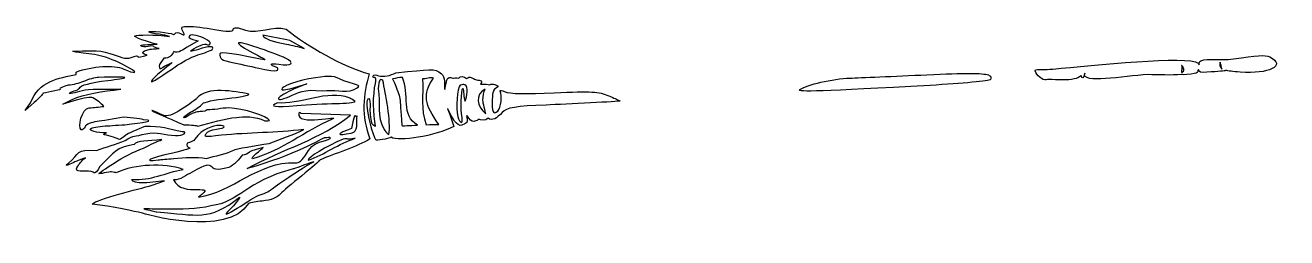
# Model space of a CAD drawing. Header units: centimetres. Extents: x -7.1 to 27.8, y -26.2 to 9.4.
# Drawn here: x 12.97 to 27.8, y -7.64 to -5.15 of the extents above; entities that cross this region are included whole.
import ezdxf

# ---------------------------------------------------------------- set-up
doc = ezdxf.new("R2010")
doc.units = ezdxf.units.CM
doc.header["$MEASUREMENT"] = 0
doc.layers.add('Layer 1', color=7, linetype='Continuous')

msp = doc.modelspace()

# ---------------------------------------------------------------- linework, layer by layer
at = {"layer": 'Layer 1', "color": 251}
for points, knots in [([(16.03957, -5.19398), (15.87815, -5.14904), (15.71346, -5.25515), (15.55882, -5.20489), (15.55882, -5.20489), (15.46264, -5.1713), (15.4246, -5.1695), (15.41612, -5.19763), (15.41612, -5.19763), (15.40791, -5.22491), (15.34483, -5.22558), (15.19758, -5.1993), (15.19758, -5.1993), (15.08385, -5.179), (14.94755, -5.16239), (14.89453, -5.16289), (14.89453, -5.16289), (14.80374, -5.16374), (14.79951, -5.16671), (14.82477, -5.21843), (14.82477, -5.21843), (14.85028, -5.27064), (14.8489, -5.27234), (14.79803, -5.24753), (14.79803, -5.24753), (14.7686, -5.23317), (14.73915, -5.23204), (14.73259, -5.24503), (14.73259, -5.24503), (14.72603, -5.25802), (14.71389, -5.26224), (14.70556, -5.25453), (14.70556, -5.25453), (14.68573, -5.23619), (14.41981, -5.21087), (14.42538, -5.22783), (14.42538, -5.22783), (14.42774, -5.235), (14.48287, -5.24724), (14.5484, -5.25572), (14.5484, -5.25572), (14.59345, -5.26155), (14.63392, -5.27081), (14.6681, -5.281), (14.6681, -5.281), (14.50399, -5.25384), (14.27476, -5.26307), (14.25917, -5.27261), (14.25917, -5.27261), (14.23931, -5.28477), (14.41213, -5.34936), (14.52276, -5.37246), (14.52276, -5.37246), (14.40467, -5.37134), (14.31887, -5.37999), (14.33114, -5.39235), (14.33114, -5.39235), (14.34374, -5.40507), (14.38148, -5.40783), (14.41505, -5.39862), (14.41505, -5.39862), (14.44861, -5.38942), (14.47867, -5.38999), (14.48197, -5.40002), (14.48197, -5.40002), (14.48418, -5.40673), (14.51122, -5.41621), (14.54769, -5.42396), (14.54769, -5.42396), (14.49773, -5.42482), (14.45271, -5.42775), (14.43858, -5.43089), (14.43858, -5.43089), (14.32008, -5.45726), (14.33784, -5.48151), (14.40426, -5.50063), (14.40426, -5.50063), (14.34213, -5.51532), (14.2914, -5.53037), (14.29658, -5.51941), (14.29658, -5.51941), (14.30398, -5.50375), (14.26856, -5.50774), (14.21815, -5.52795), (14.21815, -5.52795), (14.14932, -5.55556), (14.0748, -5.51382), (13.96654, -5.47956), (13.96654, -5.47956), (13.82116, -5.4296), (13.68373, -5.45568), (13.53107, -5.4522), (13.53107, -5.4522), (13.52819, -5.4579), (13.58359, -5.46917), (13.65373, -5.47713), (13.65373, -5.47713), (13.74402, -5.48557), (13.83134, -5.49536), (13.91643, -5.52557), (13.91643, -5.52557), (14.03973, -5.56803), (14.07468, -5.58435), (14.1984, -5.65322), (14.1984, -5.65322), (14.30749, -5.71395), (14.25771, -5.7211), (14.13032, -5.66329), (14.13032, -5.66329), (14.01426, -5.61062), (13.76111, -5.62667), (13.56959, -5.69863), (13.56959, -5.69863), (13.56767, -5.71014), (13.56857, -5.71999), (13.57132, -5.72822), (13.57132, -5.72822), (13.36338, -5.76994), (13.12899, -5.80316), (13.03411, -6.0617), (13.03411, -6.0617), (13.03411, -6.0617), (12.97162, -6.14871), (12.97162, -6.14871), (12.97162, -6.14871), (12.97162, -6.14871), (13.07777, -6.05597), (13.07777, -6.05597), (13.07777, -6.05597), (13.13587, -6.00477), (13.1813, -5.95716), (13.17916, -5.95064), (13.17916, -5.95064), (13.17799, -5.94708), (13.38698, -5.90586), (13.38384, -5.90492), (13.38384, -5.90492), (13.35837, -5.88477), (13.45191, -5.86334), (13.47687, -5.8528), (13.47687, -5.8528), (13.53902, -5.85128), (13.59849, -5.83185), (13.65602, -5.80993), (13.65602, -5.80993), (13.71419, -5.78502), (13.79358, -5.76324), (13.83223, -5.76186), (13.83223, -5.76186), (14.0126, -5.75543), (14.14798, -5.75667), (14.14394, -5.76466), (14.14394, -5.76466), (14.1415, -5.76949), (14.0506, -5.78439), (13.9419, -5.79783), (13.9419, -5.79783), (13.73111, -5.82389), (13.62538, -5.85223), (13.60762, -5.88738), (13.60762, -5.88738), (13.60159, -5.89932), (13.57412, -5.91407), (13.54647, -5.9204), (13.54647, -5.9204), (13.51882, -5.92672), (13.49227, -5.93966), (13.48756, -5.94899), (13.48756, -5.94899), (13.48284, -5.95832), (13.55315, -5.94457), (13.64373, -5.91859), (13.64373, -5.91859), (13.70829, -5.90007), (13.91983, -5.90263), (14.09418, -5.90163), (14.09418, -5.90163), (13.87594, -5.92312), (13.66453, -5.95851), (13.52312, -6.02162), (13.52312, -6.02162), (13.52312, -6.02162), (13.41418, -6.07588), (13.41418, -6.07588), (13.41418, -6.07588), (13.41418, -6.07588), (13.57042, -6.02884), (13.57042, -6.02884), (13.57042, -6.02884), (13.65601, -6.0028), (13.74427, -5.9907), (13.76651, -6.00194), (13.76651, -6.00194), (13.81579, -6.02698), (13.86758, -6.06936), (13.89366, -6.10231), (13.89366, -6.10231), (13.83625, -6.10876), (13.77912, -6.11512), (13.72312, -6.11897), (13.72312, -6.11897), (13.63667, -6.12466), (13.58317, -6.35396), (13.62885, -6.37704), (13.62885, -6.37704), (13.64116, -6.38326), (13.66159, -6.36724), (13.67448, -6.34174), (13.67448, -6.34174), (13.68818, -6.31462), (13.74752, -6.28919), (13.81673, -6.28022), (13.81673, -6.28022), (13.86533, -6.27391), (14.02097, -6.24731), (14.12497, -6.22753), (14.12497, -6.22753), (14.23968, -6.23913), (14.35406, -6.25157), (14.36075, -6.25959), (14.36075, -6.25959), (14.52307, -6.26399), (14.35873, -6.29563), (14.1416, -6.31746), (14.1416, -6.31746), (14.05054, -6.32333), (13.92183, -6.3313), (13.91006, -6.33201), (13.91006, -6.33201), (13.83043, -6.33692), (13.75326, -6.35215), (13.73835, -6.36567), (13.73835, -6.36567), (13.71432, -6.38746), (13.81206, -6.41129), (13.92636, -6.41343), (13.92636, -6.41343), (13.89619, -6.42496), (13.88453, -6.43443), (13.90334, -6.43699), (13.90334, -6.43699), (13.93137, -6.44082), (13.97826, -6.45362), (14.00786, -6.4648), (14.00786, -6.4648), (14.03746, -6.47598), (14.06945, -6.48688), (14.07875, -6.4895), (14.07875, -6.4895), (14.08806, -6.49213), (14.1217, -6.46926), (14.15366, -6.43842), (14.15366, -6.43842), (14.17521, -6.4212), (14.29577, -6.37314), (14.37669, -6.33805), (14.37669, -6.33805), (14.56784, -6.33019), (14.65222, -6.37198), (14.81645, -6.40092), (14.81645, -6.40092), (14.8924, -6.39314), (14.82892, -6.45309), (14.73824, -6.4457), (14.73824, -6.4457), (14.61295, -6.4375), (14.51219, -6.39497), (14.38927, -6.42315), (14.38927, -6.42315), (14.33334, -6.43703), (14.27369, -6.45027), (14.25603, -6.45217), (14.25603, -6.45217), (14.23838, -6.45406), (14.1893, -6.47583), (14.14711, -6.50088), (14.14711, -6.50088), (14.03899, -6.5465), (13.92243, -6.58061), (13.80865, -6.61889), (13.80865, -6.61889), (13.56344, -6.60149), (13.61612, -6.65448), (13.48076, -6.76911), (13.48076, -6.76911), (13.45961, -6.7788), (13.44824, -6.78973), (13.45478, -6.79304), (13.45478, -6.79304), (13.46132, -6.79634), (13.51644, -6.77417), (13.57775, -6.74401), (13.57775, -6.74401), (13.59222, -6.73689), (13.63094, -6.72194), (13.67923, -6.7045), (13.67923, -6.7045), (13.63279, -6.74347), (13.59554, -6.79131), (13.58821, -6.8058), (13.58821, -6.8058), (13.56168, -6.85831), (13.56854, -6.86308), (13.68116, -6.86203), (13.68116, -6.86203), (13.72997, -6.86157), (13.77544, -6.87032), (13.78239, -6.88169), (13.78239, -6.88169), (13.78935, -6.89305), (13.81968, -6.86072), (13.84925, -6.80986), (13.84925, -6.80986), (14.02544, -6.62896), (14.03685, -6.58825), (14.25082, -6.54865), (14.25082, -6.54865), (14.28832, -6.50544), (14.41013, -6.5085), (14.5783, -6.49272), (14.5783, -6.49272), (14.51961, -6.51516), (14.44876, -6.54685), (14.3623, -6.59202), (14.3623, -6.59202), (14.13392, -6.66956), (13.84143, -6.88233), (13.83683, -6.89144), (13.83683, -6.89144), (13.83223, -6.90055), (13.96276, -6.8697), (13.98728, -6.8722), (13.98728, -6.8722), (14.01181, -6.8747), (14.03617, -6.8793), (14.0416, -6.88204), (14.0416, -6.88204), (14.27108, -6.77863), (14.59091, -6.76549), (14.82975, -6.84211), (14.82975, -6.84211), (14.617, -6.87853), (14.44713, -6.97809), (14.22948, -6.95938), (14.22948, -6.95938), (14.21808, -6.96312), (14.22906, -6.97677), (14.25413, -6.98943), (14.25413, -6.98943), (14.2792, -7.0021), (14.37775, -7.00408), (14.47265, -6.99331), (14.47265, -6.99331), (14.47265, -6.99331), (14.60916, -6.97799), (14.60916, -6.97799), (14.60916, -6.97799), (14.60916, -6.97799), (14.46178, -7.02766), (14.46178, -7.02766), (14.46178, -7.02766), (14.29869, -7.07591), (13.82339, -7.18626), (13.75643, -7.25024), (13.75643, -7.25024), (13.99433, -7.27367), (14.27396, -7.34338), (14.33543, -7.35104), (14.33543, -7.35104), (14.34818, -7.36649), (15.35383, -7.645), (15.59532, -7.24285), (15.59532, -7.24285), (15.62704, -7.23218), (15.69002, -7.22032), (15.75556, -7.21357), (15.75556, -7.21357), (15.87146, -7.20163), (15.92544, -7.17986), (15.97558, -7.12465), (15.97558, -7.12465), (16.01201, -7.08453), (16.43809, -6.74167), (16.43908, -6.73169), (16.43908, -6.73169), (16.59276, -6.66025), (16.87937, -6.57516), (17.02251, -6.48456), (17.02251, -6.48456), (16.92133, -6.21902), (16.93939, -5.96191), (17.01354, -5.72132), (17.01354, -5.72132), (16.69751, -5.63318), (16.2946, -5.3983), (16.03957, -5.19398)], [0, 0, 0, 0, 0.01, 0.01, 0.01, 0.01, 0.02, 0.02, 0.02, 0.02, 0.03, 0.03, 0.03, 0.03, 0.04, 0.04, 0.04, 0.04, 0.05, 0.05, 0.05, 0.05, 0.06, 0.06, 0.06, 0.06, 0.07, 0.07, 0.07, 0.07, 0.08, 0.08, 0.08, 0.08, 0.09, 0.09, 0.09, 0.09, 0.1, 0.1, 0.1, 0.1, 0.11, 0.11, 0.11, 0.11, 0.12, 0.12, 0.12, 0.12, 0.13, 0.13, 0.13, 0.13, 0.14, 0.14, 0.14, 0.14, 0.15, 0.15, 0.15, 0.15, 0.16, 0.16, 0.16, 0.16, 0.17, 0.17, 0.17, 0.17, 0.18, 0.18, 0.18, 0.18, 0.19, 0.19, 0.19, 0.19, 0.2, 0.2, 0.2, 0.2, 0.21, 0.21, 0.21, 0.21, 0.22, 0.22, 0.22, 0.22, 0.23, 0.23, 0.23, 0.23, 0.24, 0.24, 0.24, 0.24, 0.25, 0.25, 0.25, 0.25, 0.26, 0.26, 0.26, 0.26, 0.27, 0.27, 0.27, 0.27, 0.28, 0.28, 0.28, 0.28, 0.29, 0.29, 0.29, 0.29, 0.3, 0.3, 0.3, 0.3, 0.31, 0.31, 0.31, 0.31, 0.32, 0.32, 0.32, 0.32, 0.33, 0.33, 0.33, 0.33, 0.34, 0.34, 0.34, 0.34, 0.35, 0.35, 0.35, 0.35, 0.36, 0.36, 0.36, 0.36, 0.37, 0.37, 0.37, 0.37, 0.38, 0.38, 0.38, 0.38, 0.39, 0.39, 0.39, 0.39, 0.4, 0.4, 0.4, 0.4, 0.41, 0.41, 0.41, 0.41, 0.42, 0.42, 0.42, 0.42, 0.43, 0.43, 0.43, 0.43, 0.44, 0.44, 0.44, 0.44, 0.45, 0.45, 0.45, 0.45, 0.46, 0.46, 0.46, 0.46, 0.47, 0.47, 0.47, 0.47, 0.48, 0.48, 0.48, 0.48, 0.49, 0.49, 0.49, 0.49, 0.5, 0.5, 0.5, 0.5, 0.51, 0.51, 0.51, 0.51, 0.52, 0.52, 0.52, 0.52, 0.53, 0.53, 0.53, 0.53, 0.54, 0.54, 0.54, 0.54, 0.55, 0.55, 0.55, 0.55, 0.56, 0.56, 0.56, 0.56, 0.57, 0.57, 0.57, 0.57, 0.58, 0.58, 0.58, 0.58, 0.59, 0.59, 0.59, 0.59, 0.6, 0.6, 0.6, 0.6, 0.61, 0.61, 0.61, 0.61, 0.62, 0.62, 0.62, 0.62, 0.63, 0.63, 0.63, 0.63, 0.64, 0.64, 0.64, 0.64, 0.65, 0.65, 0.65, 0.65, 0.66, 0.66, 0.66, 0.66, 0.67, 0.67, 0.67, 0.67, 0.68, 0.68, 0.68, 0.68, 0.69, 0.69, 0.69, 0.69, 0.7, 0.7, 0.7, 0.7, 0.71, 0.71, 0.71, 0.71, 0.72, 0.72, 0.72, 0.72, 0.73, 0.73, 0.73, 0.73, 0.74, 0.74, 0.74, 0.74, 0.75, 0.75, 0.75, 0.75, 0.76, 0.76, 0.76, 0.76, 0.77, 0.77, 0.77, 0.77, 0.78, 0.78, 0.78, 0.78, 0.79, 0.79, 0.79, 0.79, 0.8, 0.8, 0.8, 0.8, 0.81, 0.81, 0.81, 0.81, 0.82, 0.82, 0.82, 0.82, 0.83, 0.83, 0.83, 0.83, 0.84, 0.84, 0.84, 0.84, 0.85, 0.85, 0.85, 0.85, 0.86, 0.86, 0.86, 0.86, 0.87, 0.87, 0.87, 0.87, 0.88, 0.88, 0.88, 0.88, 0.89, 0.89, 0.89, 0.89, 0.9, 0.9, 0.9, 0.9, 0.91, 0.91, 0.91, 0.91, 0.92, 0.92, 0.92, 0.92, 0.93, 0.93, 0.93, 0.93, 0.94, 0.94, 0.94, 0.94, 0.95, 0.95, 0.95, 0.95, 0.96, 0.96, 0.96, 0.96, 0.97, 0.97, 0.97, 0.97, 0.98, 0.98, 0.98, 0.98, 1, 1, 1, 1]), ([(15.08767, -5.30865), (15.12685, -5.32822), (15.15421, -5.34929), (15.14697, -5.36363), (15.14697, -5.36363), (15.14005, -5.37733), (15.12253, -5.38278), (15.10772, -5.3753), (15.10772, -5.3753), (15.08016, -5.36137), (15.01133, -5.387), (14.92514, -5.4433), (14.92514, -5.4433), (14.89844, -5.46075), (14.93523, -5.45599), (15.00654, -5.43255), (15.00654, -5.43255), (15.12937, -5.39218), (15.1925, -5.39107), (15.17257, -5.4303), (15.17257, -5.4303), (15.16763, -5.44003), (15.10291, -5.46614), (15.02849, -5.48811), (15.02849, -5.48811), (14.95406, -5.51009), (14.83636, -5.56733), (14.76689, -5.61532), (14.76689, -5.61532), (14.69743, -5.6633), (14.46636, -5.82105), (14.45544, -5.81553), (14.45544, -5.81553), (14.42935, -5.80234), (14.60359, -5.66385), (14.6652, -5.61674), (14.6652, -5.61674), (14.71373, -5.57962), (14.71312, -5.57923), (14.65749, -5.6045), (14.65749, -5.6045), (14.62534, -5.6191), (14.58844, -5.64048), (14.5752, -5.65185), (14.5752, -5.65185), (14.55908, -5.6657), (14.54885, -5.65761), (14.54461, -5.62806), (14.54461, -5.62806), (14.54155, -5.60674), (14.58485, -5.56717), (14.60232, -5.53401), (14.60232, -5.53401), (14.66271, -5.53843), (14.69174, -5.50257), (14.71986, -5.45723), (14.71986, -5.45723), (14.77027, -5.48256), (14.83012, -5.43283), (14.87426, -5.40833), (14.87426, -5.40833), (14.87426, -5.40833), (15.00326, -5.3327), (15.00326, -5.3327), (15.00326, -5.3327), (15.00326, -5.3327), (14.94011, -5.31469), (14.94011, -5.31469), (14.94011, -5.31469), (14.89428, -5.30156), (14.88455, -5.28964), (14.90443, -5.26979), (14.90443, -5.26979), (14.92503, -5.24922), (15.02236, -5.27605), (15.08767, -5.30865)], [0, 0, 0, 0, 0.05, 0.05, 0.05, 0.05, 0.1, 0.1, 0.1, 0.1, 0.15, 0.15, 0.15, 0.15, 0.2, 0.2, 0.2, 0.2, 0.25, 0.25, 0.25, 0.25, 0.3, 0.3, 0.3, 0.3, 0.35, 0.35, 0.35, 0.35, 0.4, 0.4, 0.4, 0.4, 0.45, 0.45, 0.45, 0.45, 0.5, 0.5, 0.5, 0.5, 0.55, 0.55, 0.55, 0.55, 0.6, 0.6, 0.6, 0.6, 0.65, 0.65, 0.65, 0.65, 0.7, 0.7, 0.7, 0.7, 0.75, 0.75, 0.75, 0.75, 0.8, 0.8, 0.8, 0.8, 0.85, 0.85, 0.85, 0.85, 0.9, 0.9, 0.9, 0.9, 1, 1, 1, 1]), ([(16.0311, -5.53709), (16.14526, -5.59178), (16.1062, -5.63248), (15.95093, -5.6059), (15.95093, -5.6059), (15.84769, -5.58822), (15.83394, -5.61544), (15.93043, -5.64649), (15.93043, -5.64649), (15.94094, -5.64987), (15.94438, -5.66287), (15.93807, -5.67536), (15.93807, -5.67536), (15.93176, -5.68785), (15.87548, -5.68702), (15.8131, -5.67335), (15.8131, -5.67335), (15.75071, -5.65969), (15.61242, -5.63013), (15.50535, -5.60771), (15.50535, -5.60771), (15.27373, -5.55921), (15.2724, -5.55876), (15.25917, -5.50092), (15.25917, -5.50092), (15.24891, -5.45605), (15.31667, -5.46231), (15.7356, -5.54804), (15.7356, -5.54804), (15.81792, -5.56489), (15.80681, -5.5558), (15.64755, -5.47298), (15.64755, -5.47298), (15.54748, -5.42095), (15.47058, -5.36853), (15.47646, -5.35689), (15.47646, -5.35689), (15.48652, -5.33699), (15.77467, -5.42875), (16.00637, -5.52552), (16.00637, -5.52552), (16.01535, -5.52928), (16.02348, -5.53344), (16.0311, -5.53709)], [0, 0, 0, 0, 0.08333333, 0.08333333, 0.08333333, 0.08333333, 0.16666667, 0.16666667, 0.16666667, 0.16666667, 0.25, 0.25, 0.25, 0.25, 0.33333333, 0.33333333, 0.33333333, 0.33333333, 0.41666667, 0.41666667, 0.41666667, 0.41666667, 0.5, 0.5, 0.5, 0.5, 0.58333333, 0.58333333, 0.58333333, 0.58333333, 0.66666667, 0.66666667, 0.66666667, 0.66666667, 0.75, 0.75, 0.75, 0.75, 0.83333333, 0.83333333, 0.83333333, 0.83333333, 1, 1, 1, 1]), ([(16.08006, -5.32653), (16.08006, -5.32653), (16.25122, -5.42228), (16.25122, -5.42228), (16.25122, -5.42228), (16.18251, -5.40212), (16.10539, -5.38303), (16.04141, -5.37185), (16.04141, -5.37185), (15.87447, -5.34268), (15.77874, -5.30596), (15.76379, -5.26677), (15.76379, -5.26677), (15.86124, -5.28492), (15.98947, -5.30632), (16.08006, -5.32653)], [0, 0, 0, 0, 0.2, 0.2, 0.2, 0.2, 0.4, 0.4, 0.4, 0.4, 0.6, 0.6, 0.6, 0.6, 1, 1, 1, 1]), ([(27.60015, -5.52164), (27.54037, -5.49175), (27.44411, -5.50625), (27.17408, -5.5435), (27.17408, -5.5435), (26.99511, -5.56819), (26.87764, -5.53368), (26.78831, -5.56628), (26.78831, -5.56628), (26.76549, -5.5746), (26.77255, -5.58343), (26.76741, -5.61315), (26.76741, -5.61315), (26.78279, -5.49412), (25.68636, -5.60266), (25.14875, -5.65401), (25.14875, -5.65401), (25.06435, -5.66435), (24.95743, -5.67108), (24.91056, -5.6689), (24.91056, -5.6689), (24.84295, -5.66575), (24.82983, -5.67327), (24.84829, -5.70414), (24.84829, -5.70414), (24.88057, -5.75813), (24.94966, -5.8092), (24.98623, -5.78681), (24.98623, -5.78681), (25.15421, -5.78947), (25.12074, -5.79214), (25.19957, -5.79178), (25.19957, -5.79178), (25.30416, -5.78892), (25.36366, -5.76378), (25.38357, -5.73746), (25.38357, -5.73746), (25.39033, -5.78571), (25.40851, -5.77833), (25.42362, -5.71137), (25.42362, -5.71137), (25.38016, -5.84521), (25.87281, -5.74473), (26.16863, -5.72931), (26.16863, -5.72931), (26.27996, -5.73029), (26.4506, -5.74017), (26.55764, -5.72578), (26.55764, -5.72578), (26.56657, -5.73143), (26.59707, -5.73182), (26.67302, -5.72294), (26.67302, -5.72294), (26.79202, -5.70903), (26.73573, -5.68059), (26.76237, -5.66711), (26.76237, -5.66711), (26.76613, -5.70631), (26.78846, -5.70922), (26.85874, -5.70191), (26.85874, -5.70191), (27.00505, -5.69021), (27.0692, -5.68976), (27.07958, -5.67918), (27.07958, -5.67918), (27.11104, -5.68708), (27.16164, -5.69221), (27.24996, -5.69949), (27.24996, -5.69949), (27.58897, -5.72744), (27.79854, -5.6208), (27.60015, -5.52164)], [0, 0, 0, 0, 0.05263158, 0.05263158, 0.05263158, 0.05263158, 0.10526316, 0.10526316, 0.10526316, 0.10526316, 0.15789474, 0.15789474, 0.15789474, 0.15789474, 0.21052632, 0.21052632, 0.21052632, 0.21052632, 0.26315789, 0.26315789, 0.26315789, 0.26315789, 0.31578947, 0.31578947, 0.31578947, 0.31578947, 0.36842105, 0.36842105, 0.36842105, 0.36842105, 0.42105263, 0.42105263, 0.42105263, 0.42105263, 0.47368421, 0.47368421, 0.47368421, 0.47368421, 0.52631579, 0.52631579, 0.52631579, 0.52631579, 0.57894737, 0.57894737, 0.57894737, 0.57894737, 0.63157895, 0.63157895, 0.63157895, 0.63157895, 0.68421053, 0.68421053, 0.68421053, 0.68421053, 0.73684211, 0.73684211, 0.73684211, 0.73684211, 0.78947368, 0.78947368, 0.78947368, 0.78947368, 0.84210526, 0.84210526, 0.84210526, 0.84210526, 0.89473684, 0.89473684, 0.89473684, 0.89473684, 1, 1, 1, 1]), ([(26.56437, -5.62079), (26.57125, -5.62198), (26.57955, -5.63703), (26.58932, -5.66675), (26.58932, -5.66675), (26.59345, -5.67932), (26.57653, -5.69426), (26.56475, -5.70621), (26.56475, -5.70621), (26.55755, -5.691), (26.56441, -5.66935), (26.5657, -5.65667), (26.5657, -5.65667), (26.56829, -5.63124), (26.55749, -5.6196), (26.56437, -5.62079)], [0, 0, 0, 0, 0.2, 0.2, 0.2, 0.2, 0.4, 0.4, 0.4, 0.4, 0.6, 0.6, 0.6, 0.6, 1, 1, 1, 1]), ([(27.0138, -5.58202), (27.02309, -5.60856), (27.02877, -5.63706), (27.03601, -5.66457), (27.03601, -5.66457), (27.0127, -5.63476), (27.00647, -5.61614), (27.0138, -5.58202)], [0, 0, 0, 0, 0.33333333, 0.33333333, 0.33333333, 0.33333333, 1, 1, 1, 1]), ([(16.71516, -5.80215), (16.90948, -5.8604), (16.93105, -5.85497), (16.83675, -5.90435), (16.83675, -5.90435), (16.71308, -5.95168), (16.60703, -5.89536), (16.46432, -5.92089), (16.46432, -5.92089), (16.23588, -5.89255), (16.18537, -5.94195), (16.06986, -5.98837), (16.06986, -5.98837), (15.98157, -6.02386), (15.93818, -6.03009), (15.94999, -6.00562), (15.94999, -6.00562), (15.96016, -5.98452), (16.03923, -5.93777), (16.1257, -5.90171), (16.1257, -5.90171), (16.1257, -5.90171), (16.28313, -5.83582), (16.28313, -5.83582), (16.28313, -5.83582), (16.28313, -5.83582), (16.13799, -5.87921), (16.13799, -5.87921), (16.13799, -5.87921), (16.05804, -5.90297), (15.98988, -5.91354), (15.98629, -5.9026), (15.98629, -5.9026), (15.97462, -5.8671), (16.17537, -5.79752), (16.38141, -5.76598), (16.38141, -5.76598), (16.56233, -5.73828), (16.59573, -5.7418), (16.71516, -5.80215)], [0, 0, 0, 0, 0.09090909, 0.09090909, 0.09090909, 0.09090909, 0.18181818, 0.18181818, 0.18181818, 0.18181818, 0.27272727, 0.27272727, 0.27272727, 0.27272727, 0.36363636, 0.36363636, 0.36363636, 0.36363636, 0.45454545, 0.45454545, 0.45454545, 0.45454545, 0.54545455, 0.54545455, 0.54545455, 0.54545455, 0.63636364, 0.63636364, 0.63636364, 0.63636364, 0.72727273, 0.72727273, 0.72727273, 0.72727273, 0.81818182, 0.81818182, 0.81818182, 0.81818182, 1, 1, 1, 1]), ([(19.95336, -6.034), (19.9334, -6.02377), (19.88566, -6.00203), (19.82973, -5.97801), (19.82973, -5.97801), (19.71102, -5.92702), (19.63158, -5.92287), (19.18869, -5.94313), (19.18869, -5.94313), (18.86367, -5.958), (18.65701, -5.95395), (18.61116, -5.93107), (18.61116, -5.93107), (18.57192, -5.91149), (18.54655, -5.90868), (18.55498, -5.92492), (18.55498, -5.92492), (18.58158, -5.97615), (18.56321, -6.1178), (18.52479, -6.15701), (18.52479, -6.15701), (18.47471, -6.20813), (18.45325, -6.1634), (18.45992, -6.0214), (18.45992, -6.0214), (18.46416, -5.93095), (18.4759, -5.89842), (18.50894, -5.88405), (18.50894, -5.88405), (18.54401, -5.8688), (18.54045, -5.8611), (18.49025, -5.84404), (18.49025, -5.84404), (18.46834, -5.83659), (18.44775, -5.83866), (18.42922, -5.84748), (18.42922, -5.84748), (18.41046, -5.84379), (18.37771, -5.84121), (18.32423, -5.84075), (18.32423, -5.84075), (18.36291, -5.78688), (18.29355, -5.79736), (18.26345, -5.78687), (18.26345, -5.78687), (18.2316, -5.77577), (18.19763, -5.73858), (18.15885, -5.77571), (18.15885, -5.77571), (18.12543, -5.74133), (18.08701, -5.7469), (18.06607, -5.76866), (18.06607, -5.76866), (18.04173, -5.76376), (18.00235, -5.77259), (17.99692, -5.76985), (17.99692, -5.76985), (17.92308, -5.73849), (17.92766, -5.79426), (17.90132, -5.90404), (17.90132, -5.90404), (17.90054, -5.87103), (17.90516, -5.74158), (17.86364, -5.7201), (17.86364, -5.7201), (17.78079, -5.64867), (17.73344, -5.66837), (17.32605, -5.70785), (17.32605, -5.70785), (17.26425, -5.74135), (17.18861, -5.75737), (17.1229, -5.74138), (17.1229, -5.74138), (17.09568, -5.72763), (17.06773, -5.72773), (17.06078, -5.74149), (17.06078, -5.74149), (17.05383, -5.75524), (17.06152, -5.76554), (17.07806, -5.76412), (17.07806, -5.76412), (17.09461, -5.7627), (17.09962, -5.79435), (17.08886, -5.83442), (17.08886, -5.83442), (17.05566, -5.95808), (17.06048, -6.19999), (17.0886, -6.33361), (17.0886, -6.33361), (17.06292, -6.32001), (17.04325, -6.30731), (17.04069, -6.29643), (17.04069, -6.29643), (17.02817, -6.24335), (17.02076, -6.15957), (17.02446, -6.11036), (17.02446, -6.11036), (17.02817, -6.06116), (17.02184, -6.0164), (17.01009, -6.01047), (17.01009, -6.01047), (16.99835, -6.00453), (16.98863, -6.03789), (16.98907, -6.08507), (16.98907, -6.08507), (16.98987, -6.1702), (17.06378, -6.46012), (17.09125, -6.49336), (17.09125, -6.49336), (17.0949, -6.50711), (17.24014, -6.48469), (17.27256, -6.46454), (17.27256, -6.46454), (17.35972, -6.5206), (17.79006, -6.45221), (18.00783, -6.33675), (18.00783, -6.33675), (17.8454, -5.8488), (17.99285, -6.36558), (18.10255, -6.32347), (18.10255, -6.32347), (18.16354, -6.30006), (18.17407, -6.29121), (18.16389, -6.24608), (18.16389, -6.24608), (18.15328, -6.19902), (18.15635, -6.19799), (18.18684, -6.241), (18.18684, -6.241), (18.21283, -6.27767), (18.23344, -6.2863), (18.26879, -6.27314), (18.26879, -6.27314), (18.28929, -6.26551), (18.3015, -6.25651), (18.30069, -6.25035), (18.30069, -6.25035), (18.32249, -6.26498), (18.3806, -6.27703), (18.41129, -6.24047), (18.41129, -6.24047), (18.43276, -6.25719), (18.4591, -6.26), (18.48965, -6.24671), (18.48965, -6.24671), (18.51143, -6.23725), (18.55109, -6.2038), (18.57797, -6.17276), (18.57797, -6.17276), (18.6254, -6.118), (18.73922, -6.09894), (19.09528, -6.08583), (19.09528, -6.08583), (19.32592, -6.07734), (19.96139, -6.04369), (19.96332, -6.03995), (19.96332, -6.03995), (19.96359, -6.03944), (19.96002, -6.0374), (19.95336, -6.034)], [0, 0, 0, 0, 0.02439024, 0.02439024, 0.02439024, 0.02439024, 0.04878049, 0.04878049, 0.04878049, 0.04878049, 0.07317073, 0.07317073, 0.07317073, 0.07317073, 0.09756098, 0.09756098, 0.09756098, 0.09756098, 0.12195122, 0.12195122, 0.12195122, 0.12195122, 0.14634146, 0.14634146, 0.14634146, 0.14634146, 0.17073171, 0.17073171, 0.17073171, 0.17073171, 0.19512195, 0.19512195, 0.19512195, 0.19512195, 0.2195122, 0.2195122, 0.2195122, 0.2195122, 0.24390244, 0.24390244, 0.24390244, 0.24390244, 0.26829268, 0.26829268, 0.26829268, 0.26829268, 0.29268293, 0.29268293, 0.29268293, 0.29268293, 0.31707317, 0.31707317, 0.31707317, 0.31707317, 0.34146341, 0.34146341, 0.34146341, 0.34146341, 0.36585366, 0.36585366, 0.36585366, 0.36585366, 0.3902439, 0.3902439, 0.3902439, 0.3902439, 0.41463415, 0.41463415, 0.41463415, 0.41463415, 0.43902439, 0.43902439, 0.43902439, 0.43902439, 0.46341463, 0.46341463, 0.46341463, 0.46341463, 0.48780488, 0.48780488, 0.48780488, 0.48780488, 0.51219512, 0.51219512, 0.51219512, 0.51219512, 0.53658537, 0.53658537, 0.53658537, 0.53658537, 0.56097561, 0.56097561, 0.56097561, 0.56097561, 0.58536585, 0.58536585, 0.58536585, 0.58536585, 0.6097561, 0.6097561, 0.6097561, 0.6097561, 0.63414634, 0.63414634, 0.63414634, 0.63414634, 0.65853659, 0.65853659, 0.65853659, 0.65853659, 0.68292683, 0.68292683, 0.68292683, 0.68292683, 0.70731707, 0.70731707, 0.70731707, 0.70731707, 0.73170732, 0.73170732, 0.73170732, 0.73170732, 0.75609756, 0.75609756, 0.75609756, 0.75609756, 0.7804878, 0.7804878, 0.7804878, 0.7804878, 0.80487805, 0.80487805, 0.80487805, 0.80487805, 0.82926829, 0.82926829, 0.82926829, 0.82926829, 0.85365854, 0.85365854, 0.85365854, 0.85365854, 0.87804878, 0.87804878, 0.87804878, 0.87804878, 0.90243902, 0.90243902, 0.90243902, 0.90243902, 0.92682927, 0.92682927, 0.92682927, 0.92682927, 0.95121951, 0.95121951, 0.95121951, 0.95121951, 1, 1, 1, 1]), ([(17.17481, -5.79632), (17.20656, -5.94274), (17.27508, -6.28847), (17.24422, -6.43262), (17.24422, -6.43262), (17.21482, -6.4096), (17.19895, -6.3895), (17.19197, -6.37287), (17.19197, -6.37287), (17.09844, -6.21178), (17.1457, -6.06731), (17.12151, -5.89631), (17.12151, -5.89631), (17.13242, -5.78302), (17.13567, -5.77743), (17.17481, -5.79632)], [0, 0, 0, 0, 0.2, 0.2, 0.2, 0.2, 0.4, 0.4, 0.4, 0.4, 0.6, 0.6, 0.6, 0.6, 1, 1, 1, 1]), ([(17.40384, -5.76106), (17.4956, -5.95536), (17.38082, -6.21582), (17.5834, -6.32238), (17.5834, -6.32238), (17.48458, -6.32748), (17.4049, -6.33148), (17.39812, -6.32789), (17.39812, -6.32789), (17.3642, -5.94021), (17.40695, -6.05513), (17.28951, -5.77832), (17.28951, -5.77832), (17.32694, -5.77121), (17.36575, -5.76283), (17.40384, -5.76106)], [0, 0, 0, 0, 0.2, 0.2, 0.2, 0.2, 0.4, 0.4, 0.4, 0.4, 0.6, 0.6, 0.6, 0.6, 1, 1, 1, 1]), ([(17.76951, -5.77074), (17.63967, -5.95845), (17.66317, -6.08299), (17.8334, -6.31346), (17.8334, -6.31346), (17.78403, -6.31526), (17.74078, -6.31442), (17.68511, -6.31727), (17.68511, -6.31727), (17.61539, -6.12934), (17.65293, -5.97452), (17.64116, -5.77907), (17.64116, -5.77907), (17.67362, -5.78644), (17.74104, -5.75451), (17.76951, -5.77074)], [0, 0, 0, 0, 0.2, 0.2, 0.2, 0.2, 0.4, 0.4, 0.4, 0.4, 0.6, 0.6, 0.6, 0.6, 1, 1, 1, 1]), ([(24.30237, -5.7377), (24.29919, -5.73608), (24.29569, -5.73465), (24.29166, -5.73322), (24.29166, -5.73322), (24.22076, -5.7079), (24.0175, -5.70963), (23.56877, -5.73016), (23.56877, -5.73016), (23.18786, -5.74759), (22.78101, -5.7656), (22.66489, -5.76997), (22.66489, -5.76997), (22.45853, -5.77774), (22.15939, -5.84616), (22.0749, -5.9054), (22.0749, -5.9054), (22.03181, -5.93563), (22.34033, -5.92566), (23.60559, -5.8553), (23.60559, -5.8553), (23.98788, -5.83404), (24.30745, -5.80279), (24.31621, -5.78546), (24.31621, -5.78546), (24.3266, -5.76491), (24.3246, -5.74903), (24.30237, -5.7377)], [0, 0, 0, 0, 0.125, 0.125, 0.125, 0.125, 0.25, 0.25, 0.25, 0.25, 0.375, 0.375, 0.375, 0.375, 0.5, 0.5, 0.5, 0.5, 0.625, 0.625, 0.625, 0.625, 0.75, 0.75, 0.75, 0.75, 1, 1, 1, 1]), ([(15.59891, -5.95791), (15.61106, -5.97017), (15.49756, -5.99347), (15.34687, -6.00935), (15.34687, -6.00935), (15.19619, -6.02524), (15.06593, -6.05201), (15.05746, -6.06877), (15.05746, -6.06877), (15.049, -6.08553), (14.9948, -6.12599), (14.93617, -6.15848), (14.93617, -6.15848), (14.87754, -6.19098), (14.83147, -6.22378), (14.83417, -6.23201), (14.83417, -6.23201), (14.83688, -6.24023), (14.86487, -6.22902), (14.89714, -6.20639), (14.89714, -6.20639), (14.92942, -6.18376), (14.98879, -6.16424), (15.02822, -6.16331), (15.02822, -6.16331), (15.06766, -6.16238), (15.10384, -6.153), (15.10929, -6.14221), (15.10929, -6.14221), (15.19007, -6.14566), (15.27472, -6.12139), (15.36563, -6.12073), (15.36563, -6.12073), (15.52651, -6.12275), (15.83027, -6.22032), (15.84164, -6.26954), (15.84164, -6.26954), (15.81596, -6.27102), (15.79243, -6.27188), (15.7858, -6.27005), (15.7858, -6.27005), (15.68167, -6.21775), (15.53364, -6.21753), (15.45317, -6.23166), (15.45317, -6.23166), (15.31166, -6.24456), (15.16121, -6.29552), (15.00014, -6.33255), (15.00014, -6.33255), (14.98453, -6.32661), (14.92968, -6.32122), (14.8364, -6.31743), (14.8364, -6.31743), (14.40625, -6.13943), (14.36831, -6.1022), (14.59245, -6.20621), (14.59245, -6.20621), (14.64315, -6.22465), (14.69551, -6.20722), (14.81537, -6.13172), (14.81537, -6.13172), (14.90155, -6.07744), (14.98019, -6.02047), (14.9897, -6.00489), (14.9897, -6.00489), (15.10464, -5.86316), (15.43568, -5.92508), (15.59891, -5.95791)], [0, 0, 0, 0, 0.05555556, 0.05555556, 0.05555556, 0.05555556, 0.11111111, 0.11111111, 0.11111111, 0.11111111, 0.16666667, 0.16666667, 0.16666667, 0.16666667, 0.22222222, 0.22222222, 0.22222222, 0.22222222, 0.27777778, 0.27777778, 0.27777778, 0.27777778, 0.33333333, 0.33333333, 0.33333333, 0.33333333, 0.38888889, 0.38888889, 0.38888889, 0.38888889, 0.44444444, 0.44444444, 0.44444444, 0.44444444, 0.5, 0.5, 0.5, 0.5, 0.55555556, 0.55555556, 0.55555556, 0.55555556, 0.61111111, 0.61111111, 0.61111111, 0.61111111, 0.66666667, 0.66666667, 0.66666667, 0.66666667, 0.72222222, 0.72222222, 0.72222222, 0.72222222, 0.77777778, 0.77777778, 0.77777778, 0.77777778, 0.83333333, 0.83333333, 0.83333333, 0.83333333, 0.88888889, 0.88888889, 0.88888889, 0.88888889, 1, 1, 1, 1]), ([(16.79747, -6.01142), (16.81522, -6.02063), (16.83202, -6.03205), (16.84799, -6.04528), (16.84799, -6.04528), (16.84226, -6.05662), (16.74034, -6.06691), (16.62159, -6.06799), (16.62159, -6.06799), (16.50284, -6.06906), (16.29686, -6.07959), (16.16335, -6.09119), (16.16335, -6.09119), (15.90608, -6.11356), (15.82697, -6.10264), (15.93607, -6.06065), (15.93607, -6.06065), (16.17175, -6.08926), (16.54291, -5.89913), (16.77939, -6.0032), (16.77939, -6.0032), (16.7855, -6.0059), (16.79156, -6.00834), (16.79747, -6.01142)], [0, 0, 0, 0, 0.14285714, 0.14285714, 0.14285714, 0.14285714, 0.28571429, 0.28571429, 0.28571429, 0.28571429, 0.42857143, 0.42857143, 0.42857143, 0.42857143, 0.57142857, 0.57142857, 0.57142857, 0.57142857, 0.71428571, 0.71428571, 0.71428571, 0.71428571, 1, 1, 1, 1]), ([(18.1371, -5.84809), (18.1909, -5.86832), (18.16029, -5.98454), (18.14109, -6.04187), (18.14109, -6.04187), (18.12384, -5.99951), (18.12475, -5.91035), (18.11549, -5.8872), (18.11549, -5.8872), (18.09401, -5.92852), (18.08849, -6.12631), (18.1059, -6.23067), (18.1059, -6.23067), (18.1203, -6.31698), (18.08033, -6.30798), (18.05603, -6.21937), (18.05603, -6.21937), (18.03011, -6.12487), (18.04912, -5.88439), (18.08532, -5.85157), (18.08532, -5.85157), (18.10792, -5.84415), (18.12468, -5.84342), (18.1371, -5.84809)], [0, 0, 0, 0, 0.14285714, 0.14285714, 0.14285714, 0.14285714, 0.28571429, 0.28571429, 0.28571429, 0.28571429, 0.42857143, 0.42857143, 0.42857143, 0.42857143, 0.57142857, 0.57142857, 0.57142857, 0.57142857, 0.71428571, 0.71428571, 0.71428571, 0.71428571, 1, 1, 1, 1]), ([(18.37871, -5.89977), (18.36088, -5.93314), (18.34993, -5.97827), (18.35042, -6.03092), (18.35042, -6.03092), (18.35064, -6.0537), (18.3821, -6.17012), (18.38414, -6.18969), (18.38414, -6.18969), (18.27789, -6.10655), (18.25312, -5.95979), (18.37871, -5.89977)], [0, 0, 0, 0, 0.25, 0.25, 0.25, 0.25, 0.5, 0.5, 0.5, 0.5, 1, 1, 1, 1]), ([(16.79369, -6.2059), (16.45455, -6.48247), (16.00054, -6.60255), (15.58153, -6.83197), (15.58153, -6.83197), (16.1253, -6.68308), (16.48064, -6.47153), (16.48529, -6.47157), (16.48529, -6.47157), (16.52466, -6.4719), (16.55691, -6.46104), (16.56036, -6.47152), (16.56036, -6.47152), (16.5638, -6.482), (16.51837, -6.50188), (16.45922, -6.51583), (16.45922, -6.51583), (16.37149, -6.53652), (16.33837, -6.56152), (16.28078, -6.65263), (16.28078, -6.65263), (16.22748, -6.73696), (16.19461, -6.7649), (16.14682, -6.76559), (16.14682, -6.76559), (15.70971, -6.74526), (15.41051, -7.11143), (15.00771, -7.16826), (15.00771, -7.16826), (15.26031, -6.98144), (14.80615, -7.18691), (14.71534, -6.96402), (14.71534, -6.96402), (14.79932, -6.9719), (14.85943, -6.908), (14.93277, -6.87471), (14.93277, -6.87471), (15.27062, -6.67503), (15.0521, -6.91629), (15.36416, -6.81848), (15.36416, -6.81848), (15.42309, -6.79794), (15.4929, -6.71742), (15.52267, -6.67346), (15.52267, -6.67346), (15.55572, -6.67135), (15.59113, -6.65732), (15.60823, -6.63796), (15.60823, -6.63796), (15.61761, -6.62734), (15.69196, -6.60504), (15.77005, -6.58355), (15.77005, -6.58355), (15.74433, -6.60969), (15.61816, -6.70504), (15.64155, -6.71686), (15.64155, -6.71686), (15.98471, -6.6236), (16.25989, -6.39152), (16.58088, -6.25122), (16.58088, -6.25122), (16.70104, -6.20164), (16.15131, -6.34019), (16.18552, -6.18299), (16.18552, -6.18299), (16.19208, -6.17), (16.20468, -6.17149), (16.21361, -6.18607), (16.21361, -6.18607), (16.21361, -6.18607), (16.79369, -6.2059), (16.79369, -6.2059)], [0, 0, 0, 0, 0.05263158, 0.05263158, 0.05263158, 0.05263158, 0.10526316, 0.10526316, 0.10526316, 0.10526316, 0.15789474, 0.15789474, 0.15789474, 0.15789474, 0.21052632, 0.21052632, 0.21052632, 0.21052632, 0.26315789, 0.26315789, 0.26315789, 0.26315789, 0.31578947, 0.31578947, 0.31578947, 0.31578947, 0.36842105, 0.36842105, 0.36842105, 0.36842105, 0.42105263, 0.42105263, 0.42105263, 0.42105263, 0.47368421, 0.47368421, 0.47368421, 0.47368421, 0.52631579, 0.52631579, 0.52631579, 0.52631579, 0.57894737, 0.57894737, 0.57894737, 0.57894737, 0.63157895, 0.63157895, 0.63157895, 0.63157895, 0.68421053, 0.68421053, 0.68421053, 0.68421053, 0.73684211, 0.73684211, 0.73684211, 0.73684211, 0.78947368, 0.78947368, 0.78947368, 0.78947368, 0.84210526, 0.84210526, 0.84210526, 0.84210526, 0.89473684, 0.89473684, 0.89473684, 0.89473684, 1, 1, 1, 1]), ([(16.87391, -6.21215), (16.85635, -6.2973), (16.89746, -6.40008), (16.80205, -6.4167), (16.80205, -6.4167), (16.62432, -6.44875), (16.6271, -6.42686), (16.80819, -6.36237), (16.80819, -6.36237), (16.84978, -6.10917), (16.85213, -6.26171), (16.87391, -6.21215)], [0, 0, 0, 0, 0.25, 0.25, 0.25, 0.25, 0.5, 0.5, 0.5, 0.5, 1, 1, 1, 1]), ([(16.24647, -6.3722), (16.11752, -6.44339), (15.9715, -6.48086), (15.83865, -6.53946), (15.83865, -6.53946), (15.68409, -6.55827), (15.43862, -6.60139), (15.42159, -6.61683), (15.42159, -6.61683), (15.32853, -6.66303), (15.20567, -6.68351), (15.10059, -6.7131), (15.10059, -6.7131), (14.9785, -6.6913), (14.85022, -6.70472), (14.71676, -6.71554), (14.71676, -6.71554), (14.71676, -6.71554), (14.71602, -6.71517), (14.71602, -6.71517), (14.71602, -6.71517), (14.63951, -6.71933), (14.57031, -6.72552), (14.53329, -6.7303), (14.53329, -6.7303), (14.339, -6.75537), (14.43424, -6.71076), (14.70447, -6.65004), (14.70447, -6.65004), (14.84241, -6.61904), (14.93346, -6.59065), (14.90663, -6.58729), (14.90663, -6.58729), (14.87235, -6.583), (14.86225, -6.56516), (14.87579, -6.53466), (14.87579, -6.53466), (14.91281, -6.52457), (14.95423, -6.50774), (14.96548, -6.48549), (14.96548, -6.48549), (15.14261, -6.24542), (15.46732, -6.33737), (15.21815, -6.37044), (15.21815, -6.37044), (15.16233, -6.37674), (15.10808, -6.39945), (15.09739, -6.42059), (15.09739, -6.42059), (15.07482, -6.46526), (15.06509, -6.46395), (15.27664, -6.44169), (15.27664, -6.44169), (15.60003, -6.4076), (15.91944, -6.41521), (16.24647, -6.3722)], [0, 0, 0, 0, 0.06666667, 0.06666667, 0.06666667, 0.06666667, 0.13333333, 0.13333333, 0.13333333, 0.13333333, 0.2, 0.2, 0.2, 0.2, 0.26666667, 0.26666667, 0.26666667, 0.26666667, 0.33333333, 0.33333333, 0.33333333, 0.33333333, 0.4, 0.4, 0.4, 0.4, 0.46666667, 0.46666667, 0.46666667, 0.46666667, 0.53333333, 0.53333333, 0.53333333, 0.53333333, 0.6, 0.6, 0.6, 0.6, 0.66666667, 0.66666667, 0.66666667, 0.66666667, 0.73333333, 0.73333333, 0.73333333, 0.73333333, 0.8, 0.8, 0.8, 0.8, 0.86666667, 0.86666667, 0.86666667, 0.86666667, 1, 1, 1, 1]), ([(16.84838, -6.47717), (16.65643, -6.5376), (16.48811, -6.66752), (16.29856, -6.7348), (16.29856, -6.7348), (16.28863, -6.70461), (16.50956, -6.56992), (16.70672, -6.48619), (16.70672, -6.48619), (16.77824, -6.46937), (16.73709, -6.50388), (16.84838, -6.47717)], [0, 0, 0, 0, 0.25, 0.25, 0.25, 0.25, 0.5, 0.5, 0.5, 0.5, 1, 1, 1, 1]), ([(16.36207, -6.75392), (16.21129, -6.82813), (15.90197, -7.04924), (15.86374, -7.07648), (15.86374, -7.07648), (15.84265, -7.09846), (15.77256, -7.13121), (15.70813, -7.14977), (15.70813, -7.14977), (15.62146, -7.18625), (15.136, -7.53136), (15.41994, -7.2691), (15.41994, -7.2691), (15.46344, -7.2167), (15.49572, -7.17214), (15.49136, -7.16993), (15.49136, -7.16993), (15.12414, -7.45553), (14.99801, -7.37591), (14.51851, -7.34072), (14.51851, -7.34072), (14.50262, -7.33766), (14.42326, -7.31913), (14.36631, -7.30643), (14.36631, -7.30643), (14.45088, -7.30765), (14.53984, -7.30831), (14.62699, -7.30753), (14.62699, -7.30753), (14.80489, -7.3096), (14.98512, -7.31484), (15.15444, -7.2702), (15.15444, -7.2702), (15.49538, -7.22559), (15.55079, -6.98758), (16.12047, -6.83564), (16.12047, -6.83564), (16.13229, -6.84138), (16.25742, -6.78263), (16.36207, -6.75392)], [0, 0, 0, 0, 0.09090909, 0.09090909, 0.09090909, 0.09090909, 0.18181818, 0.18181818, 0.18181818, 0.18181818, 0.27272727, 0.27272727, 0.27272727, 0.27272727, 0.36363636, 0.36363636, 0.36363636, 0.36363636, 0.45454545, 0.45454545, 0.45454545, 0.45454545, 0.54545455, 0.54545455, 0.54545455, 0.54545455, 0.63636364, 0.63636364, 0.63636364, 0.63636364, 0.72727273, 0.72727273, 0.72727273, 0.72727273, 0.81818182, 0.81818182, 0.81818182, 0.81818182, 1, 1, 1, 1])]:
    msp.add_open_spline(points, degree=3, knots=knots, dxfattribs=at)

doc.saveas('drawing.dxf')
